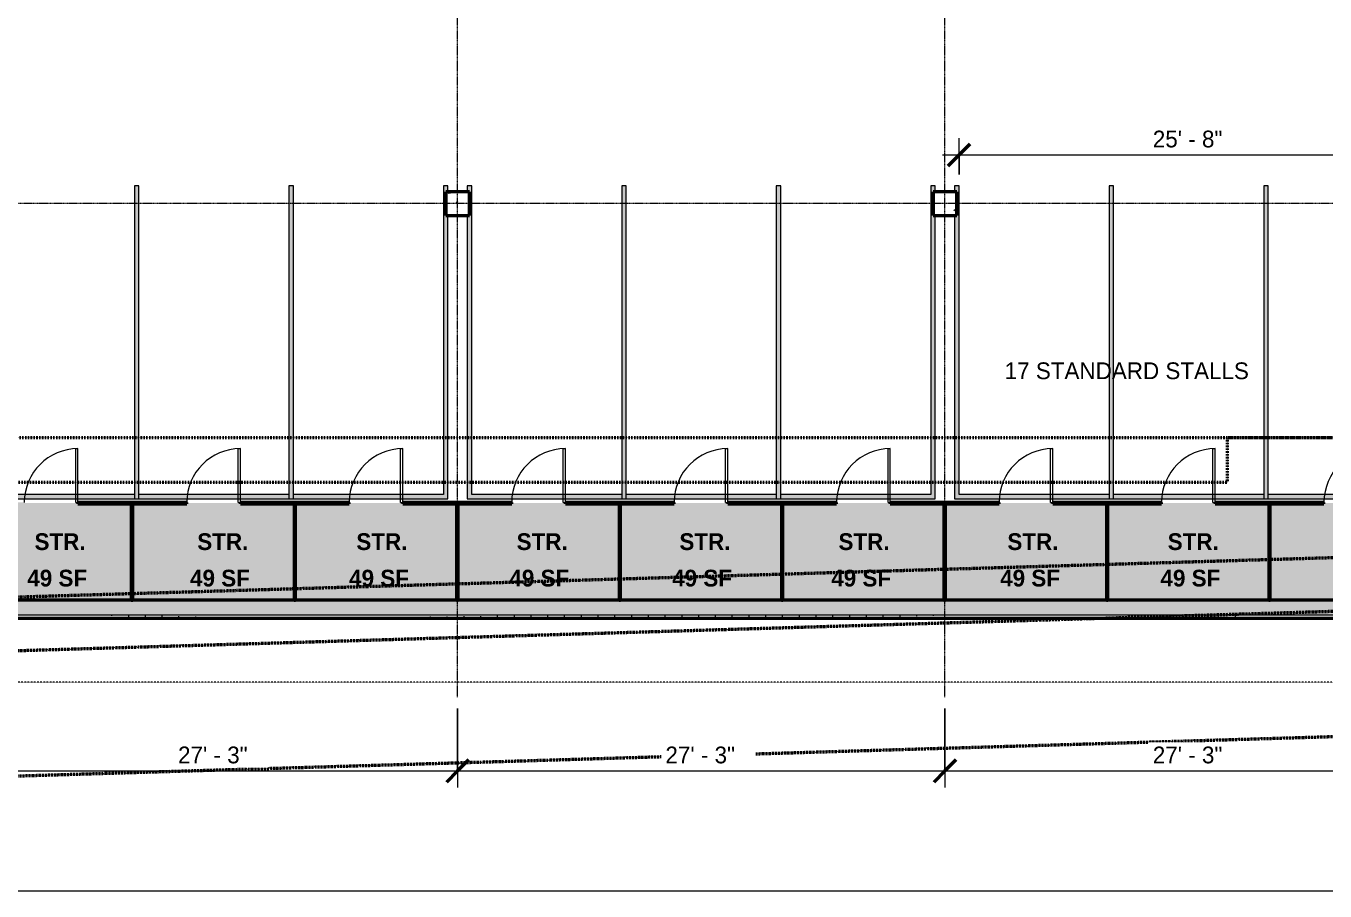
# Model space of a CAD drawing. Header units: metres. Extents: x -4294 to -464, y 9706 to 12475.
# Drawn here: x -3444 to -2572, y 9706 to 10286 of the extents above; entities that cross this region are included whole.
import ezdxf

# ---------------------------------------------------------------- set-up
doc = ezdxf.new("R2010")
doc.units = ezdxf.units.M
for name, pattern in [('Aligning Line 1_8_', [0.25, 0.125, -0.125]), ('Dash 1_16_', [0.125, 0.0625, -0.0625]), ('Double Dash 3_8_', [1, 0.375, -0.125, 0.125, -0.125, 0.125, -0.125]), ('Grid Line 1_2_', [0.875, 0.5, -0.125, 0.125, -0.125])]:
    doc.linetypes.add(name, pattern=pattern)
for name, color, linetype, lineweight in [('0-1', 7, 'Continuous', 5), ('0-3', 7, 'Continuous', 9), ('0-4', 147, 'Aligning Line 1_8_', 9), ('A-ANNO-DIMS', 211, 'Continuous', 9), ('A-ANNO-DIMS-120', 211, 'Continuous', 9), ('A-AREA-IDEN', 2, 'Continuous', 9), ('A-DOOR', 31, 'Continuous', 13), ('A-DOOR-4', 31, 'Continuous', 9), ('A-GENM', 5, 'Continuous', 9), ('A-WALL-3', 10, 'Continuous', 13), ('A-WALL-PATT-2', 53, 'Continuous', 9), ('A-WALL-PATT-3', 8, 'Continuous', 9), ('C-PROP-LINE-1', 250, 'Double Dash 3_8_', 50), ('C-PROP-LINE-2', 91, 'Dash 1_16_', 50), ('G-ANNO-SYMB', 111, 'Aligning Line 1_8_', 9), ('G-ANNO-SYMB-1', 147, 'Aligning Line 1_8_', 9), ('G-ANNO-TEXT-1', 147, 'Continuous', 20), ('S-COLS', 52, 'Continuous', 9), ('S-COLS-1', 250, 'Continuous', 50), ('S-FNDN', 32, 'Continuous', 13), ('S-FNDN-4', 250, 'Continuous', 50), ('S-FNDN-6', 32, 'Continuous', 50), ('S-GRID-1', 1, 'Grid Line 1_2_', 9)]:
    doc.layers.add(name, color=color, linetype=linetype, lineweight=lineweight)
doc.layers.add('A-AREA-PATT-1', color=7, linetype='Continuous', lineweight=9, transparency=1)
doc.styles.add('Century Gothic', font='ufonts.com_century-gothic.ttf', dxfattribs={"height": 11.25})
doc.styles.add('Century Gothic_B', font='GOTHICB.TTF', dxfattribs={"height": 11.25})
doc.dimstyles.new('OD__1_8__Tol__', dxfattribs={"dimscale": 12, "dimtxt": 11.746893, "dimasz": 1.25, "dimexe": 0.9375, "dimexo": 0.625, "dimgap": 0.15625, "dimtad": 1, "dimdec": 3, "dimrnd": 0.125, "dimzin": 3, "dimdsep": 46, "dimlunit": 4, "dimtxsty": 'Century Gothic', "dimblk1": 'OBLIQUE', "dimblk2": 'OBLIQUE', "dimsah": 1, "dimcen": 0.09, "dimdle": 0.9375, "dimazin": 0, "dimtfac": 1, "dimtdec": 4, "dimtix": 1, "dimtmove": 0, "dimatfit": 3, "dimfxl": 1, "dimtvp": 1, "dimtfill": 1, "dimfrac": 2, "dimtolj": 1, "dimtzin": 0, "dimarcsym": 2})

# ---------------------------------------------------------------- blocks, each defined once
blk = doc.blocks.new('CTR - 1st Phase - Unit Layouts_rvt-1-FLOOR PLAN - BASEMENT')
at = {"layer": 'G-ANNO-SYMB-1'}
blk.add_line((-1813.52, 9846.28), (-4009.53, 9846.28), dxfattribs=at)
blk = doc.blocks.new('Concrete-Rectangular-Column - ONE-V21-FLOOR PLAN - BASEMENT')
at = {"layer": 'S-COLS'}
h = blk.add_hatch(dxfattribs=at)
h.set_pattern_fill('FP_24', color=256, style=0, pattern_type=2)
h.set_pattern_definition([(50, (2827.324, -10167.19), (34.4287, -3.01202), [3.6, -39.6]), (355, (2827.324, -10167.19), (-6.6596, 36.10481), [2.88, -31.68]), (100.451, (2830.193, -10167.44), (27.76876, 33.0931), [3.06, -33.655]), (46.184, (2827.324, -10157.59), (51.22752, -7.94535), [5.4, -59.4]), (96.636, (2831.593, -10158.25), (44.86319, 46.7577), [4.589, -50.482]), (351.184, (2827.324, -10157.59), (44.86417, 46.75745), [4.32, -47.52]), (21, (2832.124, -10159.99), (28.65176, -19.325734), [3.6, -39.6]), (326, (2832.124, -10159.99), (11.67934, 34.80662), [2.88, -31.68]), (71.451, (2834.51, -10161.6), (40.33096, 15.48132), [3.06, -33.655]), (37.5, (2827.324, -10167.189), (0.583112, 15.978979), [1.584, -29.712, 1.584, -30.576, -31.8]), (37.5, (2827.324, -10167.189), (0.583112, 15.978979), [-63.456, 1.584, -30.216]), (7.5, (2827.324, -10167.189), (12.62689, 18.932107), [1.584, -16.752, 1.584, -28.992, -12.12]), (7.5, (2827.324, -10167.189), (12.62689, 18.932107), [-48.912, 1.584, -10.536]), (327.5, (2816.62, -10167.189), (25.622992, -1.0828), [1.584, -10.416, 1.584, -35.856, -49.68]), (327.5, (2816.62, -10167.189), (25.622992, -1.0828), [-49.44, 1.584, -48.096]), (317.5, (2811.82, -10167.19), (27.99243, 4.80496), [1.584, -14.016, 1.584, -23.28, -35.28]), (317.5, (2811.82, -10167.19), (27.99243, 4.80496), [-40.464, 1.584, -33.696])])
h.paths.add_polyline_path([(8, -8), (8, 8), (-8, 8), (-8, -8), (6.79, -8)], flags=0)
at = {"layer": 'S-COLS-1'}
for p, q in [((8, 8), (-8, 8)), ((-8, 8), (-8, -8)), ((8, -8), (8, 8)), ((-8, -8), (8, -8))]:
    blk.add_line(p, q, dxfattribs=at)
blk = doc.blocks.new('Concrete-Rectangular-Column - ONE-V25-FLOOR PLAN - BASEMENT')
at = {"layer": 'S-COLS'}
h = blk.add_hatch(dxfattribs=at)
h.set_pattern_fill('FP_28', color=256, style=0, pattern_type=2)
h.set_pattern_definition([(50, (3154.324, -10167.19), (34.4287, -3.01202), [3.6, -39.6]), (355, (3154.324, -10167.19), (-6.6596, 36.10481), [2.88, -31.68]), (100.451, (3157.193, -10167.44), (27.76876, 33.0931), [3.06, -33.655]), (46.184, (3154.324, -10157.59), (51.22752, -7.94535), [5.4, -59.4]), (96.636, (3158.593, -10158.25), (44.86319, 46.7577), [4.589, -50.482]), (351.184, (3154.324, -10157.59), (44.86417, 46.75745), [4.32, -47.52]), (21, (3159.124, -10159.99), (28.65176, -19.325734), [3.6, -39.6]), (326, (3159.124, -10159.99), (11.67934, 34.80662), [2.88, -31.68]), (71.451, (3161.51, -10161.6), (40.33096, 15.48132), [3.06, -33.655]), (37.5, (3154.324, -10167.189), (0.583112, 15.978979), [1.584, -29.712, 1.584, -30.576, -31.8]), (37.5, (3154.324, -10167.189), (0.583112, 15.978979), [-63.456, 1.584, -30.216]), (7.5, (3154.324, -10167.189), (12.62689, 18.932107), [1.584, -16.752, 1.584, -28.992, -12.12]), (7.5, (3154.324, -10167.189), (12.62689, 18.932107), [-48.912, 1.584, -10.536]), (327.5, (3143.62, -10167.189), (25.622992, -1.0828), [1.584, -10.416, 1.584, -35.856, -49.68]), (327.5, (3143.62, -10167.189), (25.622992, -1.0828), [-49.44, 1.584, -48.096]), (317.5, (3138.82, -10167.19), (27.99243, 4.80496), [1.584, -14.016, 1.584, -23.28, -35.28]), (317.5, (3138.82, -10167.19), (27.99243, 4.80496), [-40.464, 1.584, -33.696])])
h.paths.add_polyline_path([(8, -8), (8, 8), (-8, 8), (-8, -8), (6.79, -8)], flags=0)
at = {"layer": 'S-COLS-1'}
for p, q in [((8, 8), (-8, 8)), ((-8, 8), (-8, -8)), ((8, -8), (8, 8)), ((-8, -8), (8, -8))]:
    blk.add_line(p, q, dxfattribs=at)
blk = doc.blocks.new('Family - ___-1878357-FLOOR PLAN - BASEMENT')
at = {"layer": 'C-PROP-LINE-1'}
for p, q in [((-3867.12, 9890.98), (-720.76, 9985.17)), ((-3927.1, 9853.17), (-684.32, 9950.25)), ((-3987.01, 9767.34), (-599.29, 9868.76))]:
    blk.add_line(p, q, dxfattribs=at)
blk = doc.blocks.new('CTR - 1st Phase - Shell_rvt-1-FLOOR PLAN - BASEMENT')
at = {"layer": 'A-WALL-PATT-2'}
h = blk.add_hatch(dxfattribs=at)
h.set_pattern_fill('FP_31', color=256, style=0, pattern_type=2)
h.set_pattern_definition([(0, (0, 0), (0, 11.25), []), (90, (0, 0), (-11.25, 7e-16), [])])
h.paths.add_polyline_path([(-3563.85, 9889.19), (-3562.26, 9889.19), (-3562.03, 9891.19), (-3563.09, 9891.19), (-3563.75, 9889.46)], flags=0)
h.paths.add_polyline_path([(-2898.48, 9889.19), (-2887.52, 9889.19), (-2824.9, 9891.19), (-3080.9, 9891.19), (-3271.52, 9889.19), (-2945.12, 9889.19)], flags=0)
h.paths.add_polyline_path([(-3625.34, 9889.19), (-3616.45, 9889.19), (-3617.37, 9891.19), (-3626.36, 9891.19), (-3625.44, 9889.39)], flags=0)
h.paths.add_polyline_path([(-3271.53, 9889.19), (-3271.52, 9889.19), (-3368.21, 9891.19), (-3406.61, 9891.19), (-3329.12, 9889.19)], flags=0)
h.paths.add_polyline_path([(-2678.34, 9889.19), (-2618.72, 9889.19), (-2638.6, 9891.19), (-2699.99, 9891.19), (-2700.16, 9889.19), (-2699.65, 9889.19)], flags=0)
at = {"layer": 'A-WALL-PATT-3'}
h = blk.add_hatch(dxfattribs=at)
h.set_pattern_fill('FP_1', color=256, style=0, pattern_type=2)
h.set_pattern_definition([(50, (0, 0), (34.4287, -3.01202), [3.6, -39.6]), (355, (0, 0), (-6.6596, 36.10481), [2.88, -31.68]), (100.451, (2.87, -0.25), (27.76876, 33.0931), [3.06, -33.655]), (46.184, (0, 9.6), (51.22752, -7.94535), [5.4, -59.4]), (96.636, (4.27, 8.94), (44.86319, 46.7577), [4.589, -50.482]), (351.184, (0, 9.6), (44.86417, 46.75745), [4.32, -47.52]), (21, (4.8, 7.2), (28.65176, -19.325734), [3.6, -39.6]), (326, (4.8, 7.2), (11.67934, 34.80662), [2.88, -31.68]), (71.451, (7.188, 5.59), (40.33096, 15.48132), [3.06, -33.655]), (37.5, (0, 0), (0.583112, 15.978979), [1.584, -29.712, 1.584, -30.576, -31.8]), (37.5, (0, 0), (0.583112, 15.978979), [-63.456, 1.584, -30.216]), (7.5, (0, 0), (12.62689, 18.932107), [1.584, -16.752, 1.584, -28.992, -12.12]), (7.5, (0, 0), (12.62689, 18.932107), [-48.912, 1.584, -10.536]), (327.5, (-10.704, 0), (25.622992, -1.0828), [1.584, -10.416, 1.584, -35.856, -49.68]), (327.5, (-10.704, 0), (25.622992, -1.0828), [-49.44, 1.584, -48.096]), (317.5, (-15.504, 0), (27.99243, 4.80496), [1.584, -14.016, 1.584, -23.28, -35.28]), (317.5, (-15.504, 0), (27.99243, 4.80496), [-40.464, 1.584, -33.696])])
h.paths.add_polyline_path([(-3813.32, 9891.19), (-3640.17, 9891.19), (-3628.4, 9895.19), (-3626.36, 9891.19), (-2394.73, 9891.19), (-1946.73, 9895.19), (-1938.32, 9891.19), (-1933.32, 9891.19), (-1933.32, 9901.19), (-3819.32, 9901.19), (-3819.32, 9891.19)], flags=0)
at = {"layer": 'A-WALL-3'}
blk.add_line((-1933.32, 9891.19), (-3819.32, 9891.19), dxfattribs=at)
at = {"layer": 'G-ANNO-SYMB-1'}
for p, q in [((-583.06, 9706.24), (-4111.31, 9706.24)), ((-1910.96, 9706.24), (-4071.96, 9706.24))]:
    blk.add_line(p, q, dxfattribs=at)
at = {"layer": 'S-FNDN-4'}
for p, q in [((-1943.32, 9901.19), (-3819.32, 9901.19)), ((-3819.32, 9889.19), (-1931.32, 9889.19))]:
    blk.add_line(p, q, dxfattribs=at)
at = {"layer": 'S-GRID-1'}
for p, q in [((-3154.32, 9836.18), (-3154.32, 12413.74)), ((-2827.32, 9836.18), (-2827.32, 12413.74)), ((-464.45, 10167.19), (-4232.19, 10167.19))]:
    blk.add_line(p, q, dxfattribs=at)
at = {"layer": '0-3'}
for name, p in [('Concrete-Rectangular-Column - ONE-V25-FLOOR PLAN - BASEMENT', (-3154.32, 10167.19)), ('Concrete-Rectangular-Column - ONE-V21-FLOOR PLAN - BASEMENT', (-2827.32, 10167.19))]:
    blk.add_blockref(name, p, dxfattribs=at)
at = {"layer": '0-4'}
blk.add_blockref('Family - ___-1878357-FLOOR PLAN - BASEMENT', (0, 0), dxfattribs=at)
blk = doc.blocks.new('CTR - 1st Phase -Stairs _ Elevators_rvt-1-FLOOR PLAN - BASEMENT')
at = {"layer": 'G-ANNO-SYMB-1'}
blk.add_line((-1910.96, 9706.24), (-4071.96, 9706.24), dxfattribs=at)
blk = doc.blocks.new('Parking_Stall_Multiple - STANDARD-1981804-FLOOR PLAN - BASEMENT')
at = {"layer": 'A-GENM'}
h = blk.add_hatch(color=256, dxfattribs=at)
h.paths.add_polyline_path([(0, 207.34), (210, 207.34), (210, 210.34), (106.5, 208.84), (3, 210.34)], flags=0)
h.paths.add_polyline_path([(0, 210.34), (0, 207.34), (0.08, 210.25)], flags=0)
h.paths.add_polyline_path([(0, 311), (0, 210.34), (3, 210.34), (3, 311), (210, 311), (210, 314), (206, 314), (206, 312.5), (190, 312.5), (190, 314), (0, 314)], flags=0)
h = blk.add_hatch(color=256, dxfattribs=at)
h.paths.add_polyline_path([(0, 103.67), (210, 103.67), (210, 106.67), (106.5, 105.17), (3, 106.67)], flags=0)
h.paths.add_polyline_path([(0, 106.67), (0, 103.67), (0.08, 106.58)], flags=0)
h.paths.add_polyline_path([(3, 210.34), (106.5, 208.84), (210, 210.34), (69.16, 210.34)], flags=0)
h.paths.add_polyline_path([(0, 207.34), (3, 210.34), (0, 210.34), (0.08, 210.25)], flags=0)
h.paths.add_polyline_path([(0, 171.14), (0, 106.67), (3, 106.67), (3, 207.34), (0, 207.29)], flags=0)
h = blk.add_hatch(color=256, dxfattribs=at)
h.paths.add_polyline_path([(3, 106.67), (106.5, 105.17), (210, 106.67), (69.16, 106.67)], flags=0)
h.paths.add_polyline_path([(0, 103.67), (3, 106.67), (0, 106.67), (0.08, 106.58)], flags=0)
h.paths.add_polyline_path([(0, 103.62), (0, 0), (190, 0), (190, 1.5), (206, 1.5), (206, 0), (210, 0), (210, 3), (3, 3), (3, 103.67), (0, 103.67)], flags=0)
for p, q in [((190, 314), (0, 314)), ((0, 314), (0, 207.34)), ((210, 314), (206, 314)), ((210, 311), (210, 314)), ((3, 210.34), (3, 311)), ((3, 311), (210, 311)), ((210, 210.34), (0, 210.34)), ((0, 210.34), (0, 103.67)), ((210, 210.34), (3, 210.34)), ((210, 207.34), (210, 210.34)), ((210, 207.34), (210, 210.34)), ((0, 207.34), (210, 207.34)), ((3, 106.67), (3, 207.34)), ((3, 207.34), (210, 207.34)), ((210, 106.67), (0, 106.67)), ((0, 106.67), (0, 0)), ((210, 106.67), (3, 106.67)), ((210, 103.67), (210, 106.67)), ((210, 103.67), (210, 106.67)), ((0, 103.67), (210, 103.67)), ((3, 3), (3, 103.67)), ((3, 103.67), (210, 103.67)), ((210, 3), (3, 3)), ((210, 0), (210, 3)), ((0, 0), (190, 0)), ((206, 0), (210, 0))]:
    blk.add_line(p, q, dxfattribs=at)
blk = doc.blocks.new('generic INT BASEMENT STR_ DOOR - generic INT BASEMENT STR_ DOOR-2045543-FLOOR PLAN - BASEMENT')
at = {"layer": 'A-DOOR-4'}
for p, q in [((16.5, 36.5), (18, 36.5)), ((16.5, 0.5), (16.5, 36.5)), ((18, 0.5), (18, 36.5)), ((16.5, 0.5), (18, 0.5))]:
    blk.add_line(p, q, dxfattribs=at)
blk.add_arc((18, 0.5), 36, 90, 180, dxfattribs=at)
blk = doc.blocks.new('Family - ___-1870007-FLOOR PLAN - BASEMENT')
at = {"layer": 'C-PROP-LINE-2'}
for p, q in [((-2637.92, 10010.09), (-2637.92, 9980.19)), ((-2522.72, 10010.09), (-2637.92, 10010.09)), ((-2637.92, 9980.19), (-3860.72, 9980.19))]:
    blk.add_line(p, q, dxfattribs=at)
blk = doc.blocks.new('Family - ___-1870574-FLOOR PLAN - BASEMENT')
at = {"layer": 'C-PROP-LINE-2'}
blk.add_line((-2098.26, 10010.09), (-3831.16, 10010.09), dxfattribs=at)
blk = doc.blocks.new('DIMBLOCK9-FLOOR PLAN - BASEMENT')
at = {"layer": 'A-ANNO-DIMS-120'}
for p, q in [((-3481.32, 9828.68), (-3481.32, 9775.57)), ((-3481.32, 9786.82), (-3481.32, 9828.68)), ((-3154.32, 9828.68), (-3154.32, 9775.57)), ((-3154.32, 9786.82), (-3154.32, 9828.68)), ((-3481.32, 9786.82), (-3154.32, 9786.82))]:
    blk.add_line(p, q, dxfattribs=at)
at = {"layer": 'A-ANNO-DIMS-120', "lineweight": 50}
for p, q in [((-3481.32, 9786.82), (-3473.82, 9794.32)), ((-3154.32, 9786.82), (-3146.82, 9794.32)), ((-3481.32, 9786.82), (-3488.82, 9779.32)), ((-3154.32, 9786.82), (-3161.82, 9779.32))]:
    blk.add_line(p, q, dxfattribs=at)
at = {"layer": 'A-ANNO-DIMS-120', "color": 0, "insert": (-3341.88, 9803.11), "char_height": 11.25, "width": 57.7276, "attachment_point": 1, "line_spacing_factor": 0.984502, "style": 'Century Gothic', "bg_fill": 3, "box_fill_scale": 1.25, "bg_fill_color": 256, "bg_fill_true_color": 13158600, "bg_fill_transparency": 0}
blk.add_mtext('27\' - 3"', dxfattribs=at)
blk = doc.blocks.new('_Oblique')
at = {"color": 0, "linetype": 'ByBlock', "lineweight": -2}
blk.add_line((-0.5, -0.5), (0.5, 0.5), dxfattribs=at)
blk = doc.blocks.new('DIMBLOCK10-FLOOR PLAN - BASEMENT')
at = {"layer": 'A-ANNO-DIMS-120'}
for p, q in [((-3154.32, 9828.68), (-3154.32, 9775.57)), ((-3154.32, 9786.82), (-3154.32, 9828.68)), ((-2827.32, 9828.68), (-2827.32, 9775.57)), ((-2827.32, 9786.82), (-2827.32, 9828.68)), ((-3154.32, 9786.82), (-2827.32, 9786.82))]:
    blk.add_line(p, q, dxfattribs=at)
at = {"layer": 'A-ANNO-DIMS-120', "lineweight": 50}
for p, q in [((-3154.32, 9786.82), (-3146.82, 9794.32)), ((-2827.32, 9786.82), (-2819.82, 9794.32)), ((-3154.32, 9786.82), (-3161.82, 9779.32)), ((-2827.32, 9786.82), (-2834.82, 9779.32))]:
    blk.add_line(p, q, dxfattribs=at)
at = {"layer": 'A-ANNO-DIMS-120', "color": 0, "insert": (-3014.88, 9803.11), "char_height": 11.25, "width": 57.7276, "attachment_point": 1, "line_spacing_factor": 0.984502, "style": 'Century Gothic', "bg_fill": 3, "box_fill_scale": 1.25, "bg_fill_color": 256, "bg_fill_true_color": 13158600, "bg_fill_transparency": 0}
blk.add_mtext('27\' - 3"', dxfattribs=at)
blk = doc.blocks.new('DIMBLOCK11-FLOOR PLAN - BASEMENT')
at = {"layer": 'A-ANNO-DIMS-120'}
for p, q in [((-2827.32, 9828.68), (-2827.32, 9775.57)), ((-2827.32, 9786.82), (-2827.32, 9828.68)), ((-2500.32, 9828.68), (-2500.32, 9775.57)), ((-2500.32, 9786.82), (-2500.32, 9828.68)), ((-2827.32, 9786.82), (-2500.32, 9786.82))]:
    blk.add_line(p, q, dxfattribs=at)
at = {"layer": 'A-ANNO-DIMS-120', "lineweight": 50}
for p, q in [((-2827.32, 9786.82), (-2819.82, 9794.32)), ((-2500.32, 9786.82), (-2492.82, 9794.32)), ((-2827.32, 9786.82), (-2834.82, 9779.32)), ((-2500.32, 9786.82), (-2507.82, 9779.32))]:
    blk.add_line(p, q, dxfattribs=at)
at = {"layer": 'A-ANNO-DIMS-120', "color": 0, "insert": (-2687.88, 9803.11), "char_height": 11.25, "width": 57.7276, "attachment_point": 1, "line_spacing_factor": 0.984502, "style": 'Century Gothic', "bg_fill": 3, "box_fill_scale": 1.25, "bg_fill_color": 256, "bg_fill_true_color": 13158600, "bg_fill_transparency": 0}
blk.add_mtext('27\' - 3"', dxfattribs=at)
blk = doc.blocks.new('DIMBLOCK41-FLOOR PLAN - BASEMENT')
at = {"layer": 'A-ANNO-DIMS-120'}
for p, q in [((-2817.82, 10186.69), (-2817.82, 10211.1)), ((-2509.82, 10186.69), (-2509.82, 10211.1)), ((-2829.07, 10199.85), (-2498.57, 10199.85)), ((-2817.82, 10199.85), (-2817.82, 10186.69)), ((-2509.82, 10199.85), (-2509.82, 10186.69))]:
    blk.add_line(p, q, dxfattribs=at)
at = {"layer": 'A-ANNO-DIMS-120', "lineweight": 50}
for p, q in [((-2817.82, 10199.85), (-2810.32, 10207.35)), ((-2509.82, 10199.85), (-2502.32, 10207.35)), ((-2817.82, 10199.85), (-2825.32, 10192.35)), ((-2509.82, 10199.85), (-2517.32, 10192.35))]:
    blk.add_line(p, q, dxfattribs=at)
at = {"layer": 'A-ANNO-DIMS-120', "color": 0, "insert": (-2687.87, 10216.15), "char_height": 11.25, "width": 57.7276, "attachment_point": 1, "line_spacing_factor": 0.984502, "style": 'Century Gothic', "bg_fill": 3, "box_fill_scale": 1.25, "bg_fill_color": 256, "bg_fill_true_color": 13158600, "bg_fill_transparency": 0}
blk.add_mtext('25\' - 8"', dxfattribs=at)

msp = doc.modelspace()

# ---------------------------------------------------------------- hatches: boundary and pattern name
at = {"layer": 'A-AREA-PATT-1'}
for points in [[(-3481.2237, 9901.1894), (-3373.2237, 9901.1894), (-3373.2237, 9965.8769), (-3409.0237, 9965.8769), (-3409.0237, 9966.3769), (-3445.0237, 9966.3769), (-3445.0237, 9965.8769), (-3481.2237, 9965.849), (-3481.2237, 9962.5894)], [(-3336.0237, 9901.1894), (-3264.0237, 9901.1894), (-3264.0237, 9965.8769), (-3300.0237, 9965.8769), (-3300.0237, 9966.3769), (-3336.0237, 9966.3769), (-3336.0237, 9965.8769), (-3372.2237, 9965.849), (-3372.2237, 9901.1894), (-3339.5064, 9901.1894)], [(-3229.2486, 9901.1894), (-3155.0237, 9901.1894), (-3155.0237, 9965.8769), (-3191.0237, 9965.8769), (-3191.0237, 9966.3769), (-3227.0237, 9966.3769), (-3227.0237, 9965.8769), (-3263.0237, 9965.8491), (-3263.0237, 9901.1894)], [(-3144.8237, 9901.1894), (-3046.0237, 9901.1894), (-3046.0237, 9965.8769), (-3082.0237, 9965.8769), (-3082.0237, 9966.3769), (-3118.0237, 9966.3769), (-3118.0237, 9965.8769), (-3154.0237, 9965.8491), (-3154.0237, 9901.1894), (-3147.8237, 9901.1894)], [(-3008.7329, 9901.1894), (-2937.0237, 9901.1894), (-2937.0237, 9965.8769), (-2973.0237, 9965.8769), (-2973.0237, 9966.3769), (-3009.0237, 9966.3769), (-3009.0237, 9965.8769), (-3045.0237, 9965.8491), (-3045.0237, 9901.1894), (-3009.0237, 9901.1894)], [(-2900.0237, 9901.1894), (-2828.0237, 9901.1894), (-2828.0237, 9965.8769), (-2864.0237, 9965.8769), (-2864.0237, 9966.3769), (-2900.0237, 9966.3769), (-2900.0237, 9965.8769), (-2936.0237, 9965.8491), (-2936.0237, 9901.1894)], [(-2817.8237, 9901.1894), (-2719.0237, 9901.1894), (-2719.0237, 9965.8769), (-2755.0237, 9965.8769), (-2755.0237, 9966.3769), (-2791.0237, 9966.3769), (-2791.0237, 9965.8769), (-2827.0237, 9965.8769), (-2827.0237, 9901.1894), (-2820.8237, 9901.1894)], [(-2718.0237, 9901.1894), (-2610.0237, 9901.1894), (-2610.0237, 9965.8769), (-2646.0237, 9965.8769), (-2646.0237, 9966.3769), (-2682.0237, 9966.3769), (-2682.0237, 9965.8769), (-2718.0237, 9965.8769)], [(-2567.7017, 9901.1894), (-2501.0237, 9901.1894), (-2501.0237, 9965.8769), (-2537.0237, 9965.8769), (-2537.0237, 9966.3769), (-2573.0237, 9966.3769), (-2573.0237, 9965.8769), (-2609.0237, 9965.8769), (-2609.0237, 9901.1894), (-2573.0237, 9901.1894)]]:
    msp.add_hatch(color=256, dxfattribs=at).paths.add_polyline_path(points, flags=0)
at = {"layer": 'S-FNDN'}
h = msp.add_hatch(color=256, dxfattribs=at)
h.paths.add_polyline_path([(-2101.0237, 9965.8769), (-2021.9237, 9965.8769), (-2021.9237, 9966.8769), (-2101.0237, 9966.8769)], flags=0)
h.paths.add_polyline_path([(-1956.4878, 9965.8769), (-1943.3237, 9965.8769), (-1943.3237, 9966.8769), (-1985.9237, 9966.8769), (-1985.9237, 9965.8769), (-1959.4878, 9965.8769)], flags=0)
h.paths.add_polyline_path([(-2421.5237, 9965.8769), (-2361.5237, 9965.8769), (-2361.5237, 9966.8769), (-2421.5237, 9966.8769)], flags=0)
h.paths.add_polyline_path([(-2509.8198, 9965.8769), (-2457.5237, 9965.8769), (-2457.5237, 9966.8769), (-2537.0237, 9966.8769), (-2537.0237, 9965.8769)], flags=0)
h.paths.add_polyline_path([(-2283.4878, 9965.8769), (-2246.0237, 9965.8769), (-2246.0237, 9966.8769), (-2325.5237, 9966.8769), (-2325.5237, 9965.8769), (-2286.4878, 9965.8769)], flags=0)
h.paths.add_polyline_path([(-2182.8198, 9965.8769), (-2137.0237, 9965.8769), (-2137.0237, 9966.8769), (-2210.0237, 9966.8769), (-2210.0237, 9965.8769)], flags=0)
h.paths.add_polyline_path([(-2613.4878, 9965.8769), (-2573.0237, 9965.8769), (-2573.0237, 9966.8769), (-2646.0237, 9966.8769), (-2646.0237, 9965.8769), (-2616.8003, 9965.8769)], flags=0)
h.paths.add_polyline_path([(-2714.1558, 9965.8769), (-2682.0237, 9965.8769), (-2682.0237, 9966.8769), (-2755.0237, 9966.8769), (-2755.0237, 9965.8769), (-2717.1558, 9965.8769)], flags=0)
h.paths.add_polyline_path([(-2936.0237, 9965.8769), (-2900.0237, 9965.8769), (-2900.0237, 9966.8769), (-2973.0237, 9966.8769), (-2973.0237, 9965.8769), (-2937.0237, 9965.8769)], flags=0)
h.paths.add_polyline_path([(-3270.8003, 9965.8769), (-3227.0237, 9965.8769), (-3227.0237, 9966.8769), (-3300.0237, 9966.8769), (-3300.0237, 9965.8769)], flags=0)
h.paths.add_polyline_path([(-3160.8198, 9965.8769), (-3118.0237, 9965.8769), (-3118.0237, 9966.8769), (-3191.0237, 9966.8769), (-3191.0237, 9965.8769), (-3163.8198, 9965.8769)], flags=0)
h.paths.add_polyline_path([(-2864.0237, 9965.8769), (-2791.0237, 9965.8769), (-2791.0237, 9966.8769), (-2864.0237, 9966.8769)], flags=0)
h.paths.add_polyline_path([(-3409.0237, 9965.8769), (-3336.0237, 9965.8769), (-3336.0237, 9966.8769), (-3409.0237, 9966.8769)], flags=0)
h.paths.add_polyline_path([(-3780.5376, 9965.8769), (-3777.5237, 9965.8769), (-3777.5237, 9966.8769), (-3819.3237, 9966.8769), (-3819.3237, 9965.8769), (-3789.6156, 9965.8769)], flags=0)
h.paths.add_polyline_path([(-3482.2237, 9965.8769), (-3445.0237, 9965.8769), (-3445.0237, 9966.8769), (-3518.0237, 9966.8769), (-3518.0237, 9965.8769), (-3484.5112, 9965.8769)], flags=0)
h.paths.add_polyline_path([(-3009.0237, 9965.8769), (-3009.0237, 9966.8769), (-3082.0237, 9966.8769), (-3082.0237, 9965.8769), (-3037.8433, 9965.8769)], flags=0)
h.paths.add_polyline_path([(-3588.1792, 9965.8769), (-3554.0237, 9965.8769), (-3554.0237, 9966.8769), (-3620.5237, 9966.8769), (-3620.5237, 9965.8769), (-3590.0237, 9965.8769)], flags=0)
h.paths.add_polyline_path([(-3656.5237, 9965.8769), (-3656.5237, 9966.8769), (-3741.5237, 9966.8769), (-3741.5237, 9965.8769), (-3670.2798, 9965.8769)], flags=0)
for points in [[(-3372.2237, 9901.1894), (-3372.2237, 9965.8769), (-3373.2237, 9965.8769), (-3373.2237, 9901.1894)], [(-3264.0237, 9901.1894), (-3263.0237, 9901.1894), (-3263.0237, 9965.8769), (-3264.0237, 9965.8769)], [(-3154.0237, 9901.1894), (-3154.0237, 9965.8769), (-3155.0237, 9965.8769), (-3155.0237, 9901.1894)], [(-3045.0237, 9901.1894), (-3045.0237, 9965.8769), (-3046.0237, 9965.8769), (-3046.0237, 9901.1894)], [(-2936.0237, 9901.1894), (-2936.0237, 9965.8769), (-2937.0237, 9965.8769), (-2937.0237, 9901.1894)], [(-2828.0237, 9901.1894), (-2827.0237, 9901.1894), (-2827.0237, 9965.8769), (-2828.0237, 9965.8769), (-2828.0237, 9961.9894)], [(-2718.0237, 9901.1894), (-2718.0237, 9965.8769), (-2719.0237, 9965.8769), (-2719.0237, 9901.1894)], [(-2610.0237, 9901.1894), (-2609.0237, 9901.1894), (-2609.0237, 9965.8769), (-2610.0237, 9965.8769)]]:
    msp.add_hatch(color=256, dxfattribs=at).paths.add_polyline_path(points, flags=0)

# ---------------------------------------------------------------- linework, layer by layer
at = {"layer": 'G-ANNO-SYMB'}
for p, q in [((-1875.4984, 9706.2403), (-4111.3111, 9706.2403)), ((-1910.9564, 9706.2403), (-4071.9645, 9706.2403))]:
    msp.add_line(p, q, dxfattribs=at)
at = {"layer": 'S-FNDN-6'}
for p, q in [((-3336.0237, 9966.8769), (-3409.0237, 9966.8769)), ((-3409.0237, 9966.8769), (-3409.0237, 9965.8769)), ((-3409.0237, 9965.8769), (-3373.2237, 9965.8769)), ((-3373.2237, 9965.8769), (-3373.2237, 9901.1894)), ((-3372.2237, 9965.8769), (-3336.0237, 9965.8769)), ((-3372.2237, 9901.1894), (-3372.2237, 9965.8769)), ((-3336.0237, 9965.8769), (-3336.0237, 9966.8769)), ((-3227.0237, 9966.8769), (-3300.0237, 9966.8769)), ((-3300.0237, 9966.8769), (-3300.0237, 9965.8769)), ((-3300.0237, 9965.8769), (-3264.0237, 9965.8769)), ((-3264.0237, 9965.8769), (-3264.0237, 9901.1894)), ((-3263.0237, 9965.8769), (-3227.0237, 9965.8769)), ((-3263.0237, 9901.1894), (-3263.0237, 9965.8769)), ((-3227.0237, 9965.8769), (-3227.0237, 9966.8769)), ((-3118.0237, 9966.8769), (-3191.0237, 9966.8769)), ((-3191.0237, 9966.8769), (-3191.0237, 9965.8769)), ((-3191.0237, 9965.8769), (-3155.0237, 9965.8769)), ((-3155.0237, 9965.8769), (-3155.0237, 9901.1894)), ((-3154.0237, 9965.8769), (-3118.0237, 9965.8769)), ((-3154.0237, 9901.1894), (-3154.0237, 9965.8769)), ((-3118.0237, 9965.8769), (-3118.0237, 9966.8769)), ((-3009.0237, 9966.8769), (-3082.0237, 9966.8769)), ((-3082.0237, 9966.8769), (-3082.0237, 9965.8769)), ((-3082.0237, 9965.8769), (-3046.0237, 9965.8769)), ((-3046.0237, 9965.8769), (-3046.0237, 9901.1894)), ((-3045.0237, 9965.8769), (-3009.0237, 9965.8769)), ((-3045.0237, 9901.1894), (-3045.0237, 9965.8769)), ((-3009.0237, 9965.8769), (-3009.0237, 9966.8769)), ((-2900.0237, 9966.8769), (-2973.0237, 9966.8769)), ((-2973.0237, 9966.8769), (-2973.0237, 9965.8769)), ((-2973.0237, 9965.8769), (-2937.0237, 9965.8769)), ((-2937.0237, 9965.8769), (-2937.0237, 9901.1894)), ((-2936.0237, 9965.8769), (-2900.0237, 9965.8769)), ((-2936.0237, 9901.1894), (-2936.0237, 9965.8769)), ((-2900.0237, 9965.8769), (-2900.0237, 9966.8769)), ((-2791.0237, 9966.8769), (-2864.0237, 9966.8769)), ((-2864.0237, 9966.8769), (-2864.0237, 9965.8769)), ((-2864.0237, 9965.8769), (-2828.0237, 9965.8769)), ((-2828.0237, 9965.8769), (-2828.0237, 9901.1894)), ((-2827.0237, 9965.8769), (-2791.0237, 9965.8769)), ((-2827.0237, 9901.1894), (-2827.0237, 9965.8769)), ((-2791.0237, 9965.8769), (-2791.0237, 9966.8769)), ((-2682.0237, 9966.8769), (-2755.0237, 9966.8769)), ((-2755.0237, 9966.8769), (-2755.0237, 9965.8769)), ((-2755.0237, 9965.8769), (-2719.0237, 9965.8769)), ((-2719.0237, 9965.8769), (-2719.0237, 9901.1894)), ((-2718.0237, 9965.8769), (-2682.0237, 9965.8769)), ((-2718.0237, 9901.1894), (-2718.0237, 9965.8769)), ((-2682.0237, 9965.8769), (-2682.0237, 9966.8769)), ((-2573.0237, 9966.8769), (-2646.0237, 9966.8769)), ((-2646.0237, 9966.8769), (-2646.0237, 9965.8769)), ((-2646.0237, 9965.8769), (-2610.0237, 9965.8769)), ((-2610.0237, 9965.8769), (-2610.0237, 9901.1894)), ((-2609.0237, 9965.8769), (-2573.0237, 9965.8769)), ((-2609.0237, 9901.1894), (-2609.0237, 9965.8769)), ((-2573.0237, 9965.8769), (-2573.0237, 9966.8769)), ((-3373.2237, 9901.1894), (-3372.2237, 9901.1894)), ((-3264.0237, 9901.1894), (-3263.0237, 9901.1894)), ((-3155.0237, 9901.1894), (-3154.0237, 9901.1894)), ((-3046.0237, 9901.1894), (-3045.0237, 9901.1894)), ((-2937.0237, 9901.1894), (-2936.0237, 9901.1894)), ((-2828.0237, 9901.1894), (-2827.0237, 9901.1894)), ((-2719.0237, 9901.1894), (-2718.0237, 9901.1894)), ((-2610.0237, 9901.1894), (-2609.0237, 9901.1894))]:
    msp.add_line(p, q, dxfattribs=at)

# ---------------------------------------------------------------- block references
at = {"layer": '0-1'}
for name in ['CTR - 1st Phase - Shell_rvt-1-FLOOR PLAN - BASEMENT', 'CTR - 1st Phase -Stairs _ Elevators_rvt-1-FLOOR PLAN - BASEMENT', 'CTR - 1st Phase - Unit Layouts_rvt-1-FLOOR PLAN - BASEMENT']:
    msp.add_blockref(name, (0, 0), dxfattribs=at)
at = {"layer": 'A-DOOR'}
for p in [(-3427.0237, 9966.3769), (-3318.0237, 9966.3769), (-3209.0237, 9966.3769), (-3100.0237, 9966.3769), (-2991.0237, 9966.3769), (-2882.0237, 9966.3769), (-2773.0237, 9966.3769), (-2664.0237, 9966.3769), (-2555.0237, 9966.3769)]:
    msp.add_blockref('generic INT BASEMENT STR_ DOOR - generic INT BASEMENT STR_ DOOR-2045543-FLOOR PLAN - BASEMENT', p, dxfattribs=at)
at = {"layer": 'A-GENM', "rotation": 89.99999999999953}
for p in [(-3160.8198, 9969.1894), (-2833.8198, 9969.1894), (-2506.8198, 9969.1894)]:
    msp.add_blockref('Parking_Stall_Multiple - STANDARD-1981804-FLOOR PLAN - BASEMENT', p, dxfattribs=at)
at = {"layer": 'C-PROP-LINE-2'}
for name in ['Family - ___-1870007-FLOOR PLAN - BASEMENT', 'Family - ___-1870574-FLOOR PLAN - BASEMENT']:
    msp.add_blockref(name, (0, 0), dxfattribs=at)

# ---------------------------------------------------------------- texts
at = {"layer": 'A-AREA-IDEN', "char_height": 11.25, "attachment_point": 1, "style": 'Century Gothic_B'}
for s, insert, width in [('STR.', (-3438.1676, 9946.1507), 34.845), ('STR.', (-3328.9648, 9946.1507), 34.845), ('STR.', (-3222.2439, 9946.1507), 34.845), ('STR.', (-3114.6957, 9946.1507), 34.845), ('STR.', (-3005.493, 9946.1507), 34.845), ('STR.', (-2898.7721, 9946.1507), 34.845), ('STR.', (-2785.4328, 9946.1507), 34.845), ('STR.', (-2677.8846, 9946.1507), 34.845), ('49 SF', (-3443.0101, 9921.6931), 46.58625), ('49 SF', (-3333.8074, 9921.6931), 46.58625), ('49 SF', (-3227.0865, 9921.6931), 46.58625), ('49 SF', (-3119.5383, 9921.6931), 46.58625), ('49 SF', (-3010.3355, 9921.6931), 46.58625), ('49 SF', (-2903.6146, 9921.6931), 46.58625), ('49 SF', (-2790.2753, 9921.6931), 46.58625), ('49 SF', (-2682.7271, 9921.6931), 46.58625)]:
    msp.add_mtext(s, dxfattribs=dict(at, insert=insert, width=width))
at = {"layer": 'G-ANNO-TEXT-1', "insert": (-2787.2628, 10060.7392), "char_height": 11.25, "width": 192.02625, "attachment_point": 1, "style": 'Century Gothic'}
msp.add_mtext('17 STANDARD STALLS', dxfattribs=at)

# ---------------------------------------------------------------- next in the draw order: dimensions: what is measured, and where the dimension line sits
at = {"layer": 'A-ANNO-DIMS'}
for base, p1, p2, override, picture, middle in [((-2509.8198, 10199.8525), (-2817.8237, 10179.1894), (-2509.8198, 10179.1894), {"dimpost": '<>', "dimfxl": 308.003906}, 'DIMBLOCK41-FLOOR PLAN - BASEMENT', (-2663.8218, 10207.6354)), ((-3154.3237, 9786.8152), (-3481.3237, 9836.1797), (-3154.3237, 9836.1797), {"dimpost": '<>', "dimfxl": 327}, 'DIMBLOCK9-FLOOR PLAN - BASEMENT', (-3317.8237, 9794.5981))]:
    dim = msp.add_linear_dim(base=base, p1=p1, p2=p2, dimstyle='OD__1_8__Tol__', override=override, dxfattribs=at)
    dim.commit()
    dim.dimension.update_dxf_attribs({"geometry": picture, "text_midpoint": middle})

# ---------------------------------------------------------------- next in the draw order: dimensions: what is measured, and where the dimension line sits
dim = msp.add_linear_dim(base=(-2827.3237, 9786.8152), p1=(-3154.3237, 9836.1797), p2=(-2827.3237, 9836.1797), dimstyle='OD__1_8__Tol__', override={"dimpost": '<>', "dimfxl": 327}, dxfattribs=at)
dim.commit()
dim.dimension.update_dxf_attribs({"geometry": 'DIMBLOCK10-FLOOR PLAN - BASEMENT', "text_midpoint": (-2990.8237, 9794.5981)})

# ---------------------------------------------------------------- next in the draw order: dimensions: what is measured, and where the dimension line sits
dim = msp.add_linear_dim(base=(-2500.3237, 9786.8152), p1=(-2827.3237, 9836.1797), p2=(-2500.3237, 9836.1797), dimstyle='OD__1_8__Tol__', override={"dimpost": '<>', "dimfxl": 327}, dxfattribs=at)
dim.commit()
dim.dimension.update_dxf_attribs({"geometry": 'DIMBLOCK11-FLOOR PLAN - BASEMENT', "text_midpoint": (-2663.8237, 9794.5981)})

doc.saveas('drawing.dxf')
